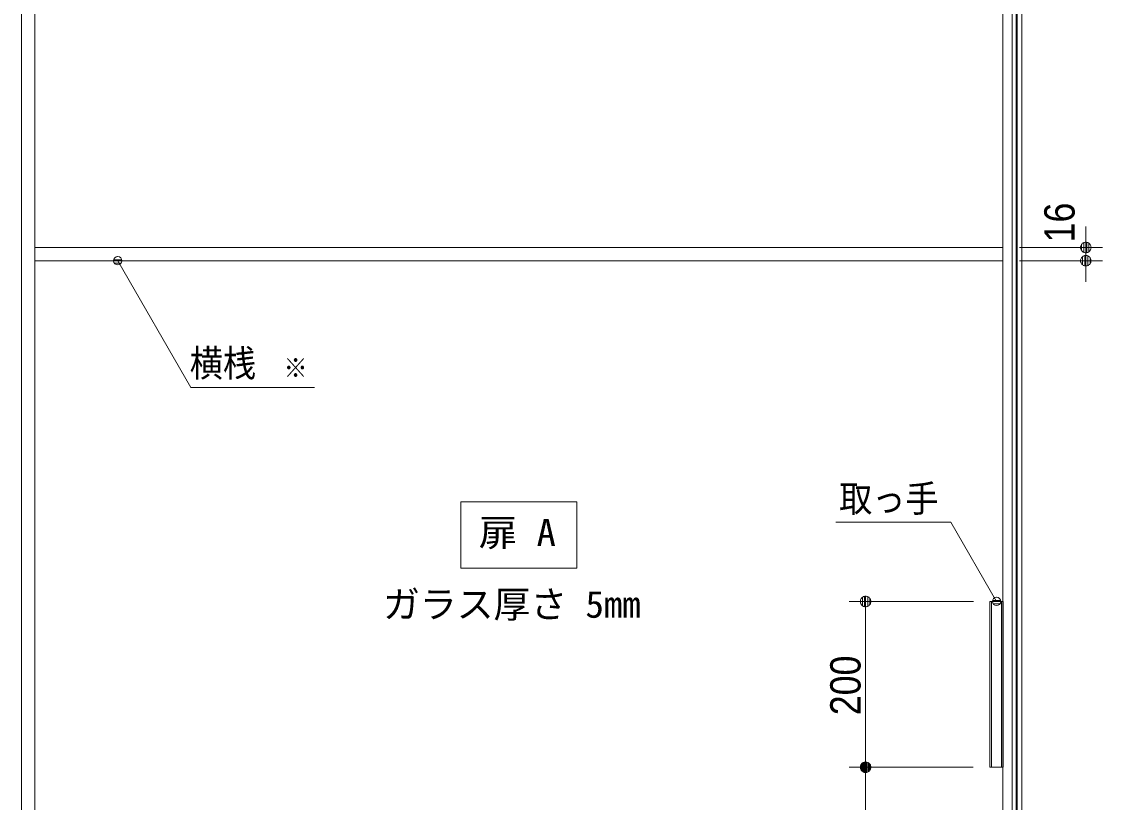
# Model space of a CAD drawing. Units: millimetres, scale not verified. Extents: x -6062 to 6062, y -3045 to 3045.
# Drawn here: x -3304 to -2000, y -979 to -38 of the extents above; entities that cross this region are included whole.
import ezdxf
from ezdxf.enums import TextEntityAlignment as Align

# ---------------------------------------------------------------- set-up
doc = ezdxf.new("R2010")
doc.units = ezdxf.units.MM
doc.header["$LTSCALE"] = 20
for name, color, linetype, lineweight in [('0-0_3一般', 7, 'Continuous', 9), ('0-1_2寸法-1', 7, 'Continuous', 9), ('0-2_0', 7, 'Continuous', 9), ('0-3_2寸法-3', 7, 'Continuous', 9), ('0-4_2寸法-2', 7, 'Continuous', 9)]:
    doc.layers.add(name, color=color, linetype=linetype, lineweight=lineweight)
doc.styles.add('ＭＳ ゴシック', font='')
doc.styles.add('ＭＳ Ｐゴシック', font='')
doc.styles.get('ＭＳ ゴシック').set_extended_font_data('MS Gothic')
doc.styles.get('ＭＳ Ｐゴシック').set_extended_font_data('MS PGothic')

# ---------------------------------------------------------------- blocks, each defined once
blk = doc.blocks.new('_Dot')
at = {"layer": '0-2_0'}
for p, q in [((-10, 0), (-20, 0)), ((9.78, 2), (-9.78, 2)), ((7.99, 6), (-7.99, 6)), ((9.16, -3.98), (-9.16, -3.98)), ((6, -7.98), (-6, -7.98))]:
    blk.add_line(p, q, dxfattribs=at)
for points in [[(10, 0), (9.92, 1.25), (9.69, 2.49), (9.3, 3.68), (8.76, 4.82), (8.09, 5.88), (7.29, 6.85), (6.37, 7.71), (5.36, 8.44), (4.26, 9.05), (3.09, 9.51), (1.87, 9.82), (0.63, 9.98), (-0.63, 9.98), (-1.87, 9.82), (-3.09, 9.51), (-4.26, 9.05), (-5.36, 8.44), (-6.37, 7.71), (-7.29, 6.85), (-8.09, 5.88), (-8.76, 4.82), (-9.3, 3.68), (-9.69, 2.49), (-9.92, 1.25), (-10, 0), (0, 0)], [(-10, 0), (-9.92, -1.25), (-9.69, -2.49), (-9.3, -3.68), (-8.76, -4.82), (-8.09, -5.88), (-7.29, -6.85), (-6.37, -7.71), (-5.36, -8.44), (-4.26, -9.05), (-3.09, -9.51), (-1.87, -9.82), (-0.63, -9.98), (0.63, -9.98), (1.87, -9.82), (3.09, -9.51), (4.26, -9.05), (5.36, -8.44), (6.37, -7.71), (7.29, -6.85), (8.09, -5.88), (8.76, -4.82), (9.3, -3.68), (9.69, -2.49), (9.92, -1.25), (10, 0), (0, 0)]]:
    blk.add_lwpolyline(points, close=True, dxfattribs=at)
blk = doc.blocks.new('グループ-19')
at = {"layer": '0-0_3一般'}
blk.add_line((-6320, 10000), (-6320, -37000), dxfattribs=at)
blk = doc.blocks.new('グループ-20')
at = {"layer": '0-0_3一般'}
for p, q in [((-30320, 9100), (-30320, -37000)), ((-30000, -36740), (-30000, 9100)), ((-30000, 9100), (-30000, -37000)), ((-6640, 9100), (-6640, -36740)), ((-6320, 9100), (-6320, -36740)), ((-6640, -6200), (-30000, -6200)), ((-6640, -6520), (-30000, -6520)), ((-6958, -14740), (-6958, -18740)), ((-6958, -14740), (-6638, -14740)), ((-6918, -18740), (-6918, -14740)), ((-6678, -18740), (-6678, -14740))]:
    blk.add_line(p, q, dxfattribs=at)
for points in [[(-30320, -36740), (-30320, 9100), (-6320, 9100)], [(-6958, -18740), (-6638, -18740), (-6638, -14740)]]:
    blk.add_lwpolyline(points, dxfattribs=at)
blk = doc.blocks.new('グループ-21')
at = {"layer": '0-0_3一般'}
for name in ['グループ-19', 'グループ-20']:
    blk.add_blockref(name, (0, 0), dxfattribs=at)
blk = doc.blocks.new('グループ-25')
at = {"layer": '0-0_3一般'}
for p, q in [((-6420, -37000), (-6420, 10000)), ((-6300, 10000), (-6300, -37000)), ((-6180, 10000), (-6180, -37000))]:
    blk.add_line(p, q, dxfattribs=at)

msp = doc.modelspace()

# ---------------------------------------------------------------- linework, layer by layer
at = {"layer": '0-1_2寸法-1'}
for p, q in [((-2155.2, -737), (-2305.2, -737)), ((-2285.2, -924.29), (-2285.2, -749.71)), ((-2155.4, -937), (-2305.2, -937)), ((-2155.4, -937), (-2305.2, -937)), ((-2285.2, -949.71), (-2285.2, -1824.29))]:
    msp.add_line(p, q, dxfattribs=at)
at = {"layer": '0-3_2寸法-3'}
for p, q in [((-3182.61, -325.01), (-3192.39, -325.01)), ((-3187.33, -321.01), (-3187.67, -321.01)), ((-3187.33, -321.01), (-3187.67, -321.01)), ((-3183.5, -329.01), (-3191.5, -329.01)), ((-2122.31, -736.01), (-2132.09, -736.01)), ((-2123.2, -740.01), (-2131.2, -740.01)), ((-2127.03, -732.01), (-2127.37, -732.01)), ((-2127.03, -732.01), (-2127.37, -732.01))]:
    msp.add_line(p, q, dxfattribs=at)
for points in [[(-2950.16, -478.84), (-3099.26, -478.84), (-3187.5, -326)], [(-2127.2, -737), (-2182.44, -641.33), (-2320.96, -641.33)]]:
    msp.add_lwpolyline(points, dxfattribs=at)
msp.add_lwpolyline([(-2633.5, -697), (-2773.5, -697), (-2773.5, -617), (-2633.5, -617)], close=True, dxfattribs=at)
for centre in [(-3187.5, -326), (-3187.5, -326), (-2127.2, -737), (-2127.2, -737)]:
    msp.add_circle(centre, 5.01, dxfattribs=at)
at = {"layer": '0-4_2寸法-2'}
for p, q in [((-2019.5, -297.29), (-2019.5, -284.58)), ((-2099.5, -310), (-1999.5, -310)), ((-2019.5, -326), (-2019.5, -310)), ((-2099.5, -326), (-1999.5, -326)), ((-2019.5, -338.71), (-2019.5, -351.42))]:
    msp.add_line(p, q, dxfattribs=at)

# ---------------------------------------------------------------- block references
at = {"layer": '0-0_3一般', "xscale": 0.05, "yscale": 0.05}
for name in ['グループ-21', 'グループ-25']:
    msp.add_blockref(name, (-1787.5, 0), dxfattribs=at)
at = {"layer": '0-1_2寸法-1', "xscale": 0.6356201, "yscale": 0.6356201}
for p, rotation in [((-2285.2, -737), 90), ((-2285.2, -937), 270), ((-2285.2, -937), 90)]:
    msp.add_blockref('_Dot', p, dxfattribs=dict(at, rotation=rotation))
at = {"layer": '0-4_2寸法-2', "xscale": 0.6356201, "yscale": 0.6356201}
for p, rotation in [((-2019.5, -310), 270), ((-2019.5, -326), 90)]:
    msp.add_blockref('_Dot', p, dxfattribs=dict(at, rotation=rotation))

# ---------------------------------------------------------------- texts
at = {"layer": '0-1_2寸法-1', "style": 'ＭＳ Ｐゴシック', "width": 0.9}
msp.add_text('200', height=36.66, rotation=90, dxfattribs=at).set_placement((-2280.24, -874.28), align=Align.BOTTOM_LEFT)
at = {"layer": '0-3_2寸法-3', "style": 'ＭＳ ゴシック'}
for s, height, width, p in [('横桟', 32.55, 0.9, (-3100.61, -475.66)), ('※', 23.31, 0.9, (-2987.26, -473.88)), ('取っ手', 32.55, 0.9, (-2317.1, -638.94)), ('扉 A', 32.55, 1.05, (-2752.01, -679.87))]:
    msp.add_text(s, height=height, dxfattribs=dict(at, width=width)).set_placement(p, align=Align.BOTTOM_LEFT)
msp.add_text('ガラス厚さ 5mm', height=32.55, dxfattribs=at).set_placement((-2867.29, -766.45), align=Align.BOTTOM_LEFT)
at = {"layer": '0-4_2寸法-2', "style": 'ＭＳ Ｐゴシック', "width": 0.9}
msp.add_text('16', height=36.66, rotation=90, dxfattribs=at).set_placement((-2021.98, -303.9), align=Align.BOTTOM_LEFT)

doc.saveas('drawing.dxf')
